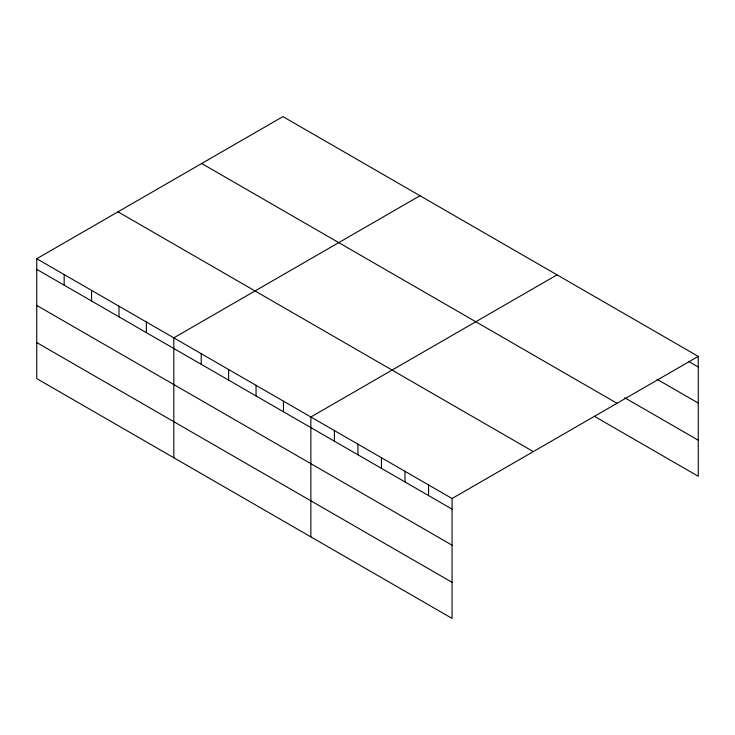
<?xml version="1.0" encoding="UTF-8"?>
<svg xmlns="http://www.w3.org/2000/svg" width="735" height="735" viewBox="0 0 735 735"><rect width="100%" height="100%" fill="white"/><g stroke="black" fill="none" stroke-linecap="round" stroke-linejoin="round"><path stroke-width="1.1" d="M36.75 258.729L452.071 498.514L452.071 618.401L36.75 378.617L36.75 258.729L282.929 116.599L698.25 356.383L698.25 476.271L594.303 416.258M419.988 195.721L173.809 337.852L173.809 457.749M557.038 274.853L310.859 416.984L310.859 536.881M452.071 498.514L698.25 356.383M688.447 361.335L698.25 367.004M657.062 379.278L698.25 403.065M624.704 397.754L698.25 440.21M201.693 163.501L617.014 403.285M117.986 211.827L533.307 451.612M36.75 269.35L452.071 509.134M36.75 305.411L452.071 545.186M36.75 342.556L452.071 582.341M428.542 484.925L428.542 495.546M405.003 471.337L405.003 481.958M381.465 457.749L381.465 468.37M357.936 444.16L357.936 454.781M334.397 430.572L334.397 441.193M283.453 401.154L283.453 411.775M256.037 385.333L256.037 395.954M228.631 369.503L228.631 380.124M201.215 353.682L201.215 364.303M146.394 322.031L146.394 332.652M118.987 306.201L118.987 316.822M91.572 290.38L91.572 301.001M64.165 274.55L64.165 285.171"/></g></svg>
